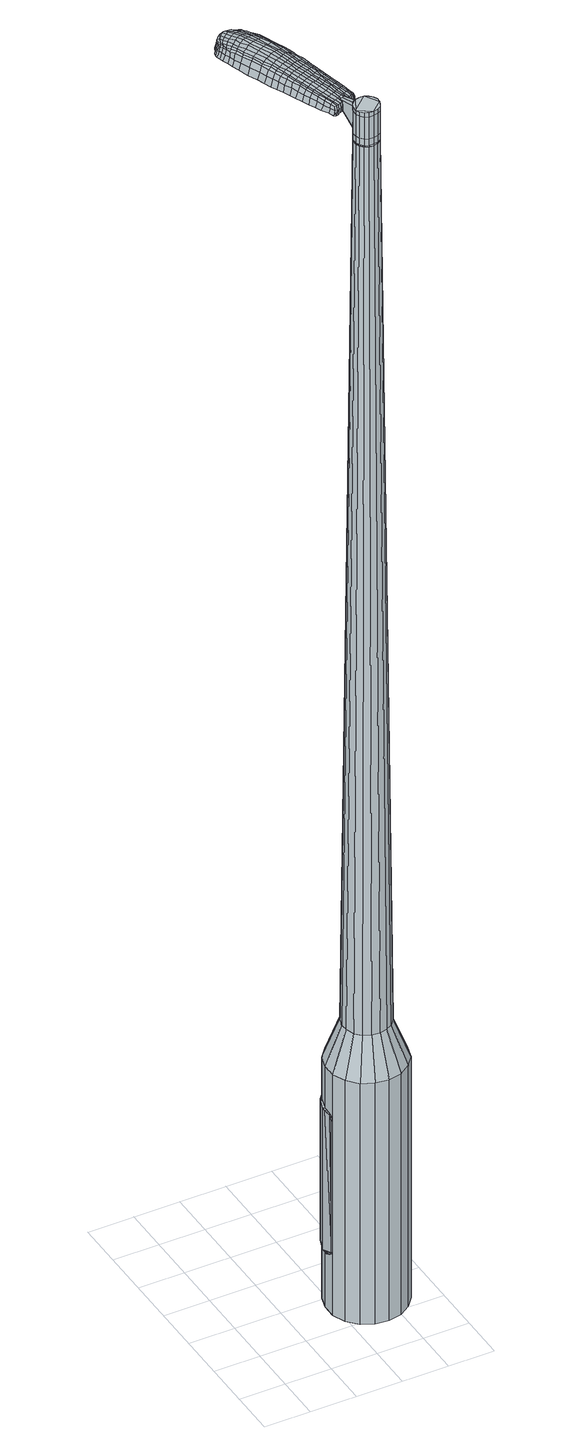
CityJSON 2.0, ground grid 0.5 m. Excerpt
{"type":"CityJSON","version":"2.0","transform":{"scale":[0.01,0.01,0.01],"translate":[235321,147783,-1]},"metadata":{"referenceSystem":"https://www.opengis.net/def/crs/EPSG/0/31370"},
"CityObjects":{
"object1":{"type":"GenericCityObject","attributes":{"cluster":307,"mean_distance_to_centroid":0.163,"new_centroid_x":235322.36,"new_centroid_y":147783.81,"mean_distance_to_camera":9.02,"H1":11.49,"H2":11.48,"Z_final":111.27,"cluster2":-1,"proj_x":235327.82,"proj_y":147781.56,"id_line":52494,"bearing_l":22.41,"distance":5.91,"orientation":"left","G_obj":112.41},"geometry":[{"type":"MultiSurface","lod":"2","boundaries":[[[0,1,2,3]],[[1,4,5,2]],[[4,6,7,5]],[[6,8,9,7]],[[8,10,11,9]],[[10,12,13,11]],[[12,14,15,13]],[[14,16,17,15]],[[16,18,19,17]],[[18,20,21,19]],[[20,22,23,21]],[[22,24,25,23]],[[24,26,27,25]],[[26,28,29,27]],[[28,30,31,29]],[[30,32,33,31]],[[32,34,35,33]],[[34,0,3,35]],[[36,37,38,39]],[[38,40,41,42]],[[41,43,42]],[[42,44,45,46]],[[45,47,46]],[[46,48,49,50]],[[49,51,50]],[[42,46,50,38]],[[50,52,39,38]],[[53,36,39]],[[2,5,7,35]],[[7,9,11,15]],[[11,13,15]],[[15,17,19,23]],[[19,21,23]],[[23,25,27,31]],[[27,29,31]],[[15,23,31,7]],[[31,33,35,7]],[[3,2,35]],[[1,0,54,55]],[[0,34,56,54]],[[34,32,57,56]],[[32,30,58,57]],[[30,28,59,58]],[[28,26,60,59]],[[26,24,61,60]],[[24,22,62,61]],[[22,20,63,62]],[[20,18,64,63]],[[18,16,65,64]],[[16,14,66,65]],[[14,12,67,66]],[[12,10,68,67]],[[10,8,69,68]],[[8,6,70,69]],[[6,4,71,70]],[[4,1,55,71]],[[55,54,72,73]],[[54,56,74,72]],[[56,57,75,74]],[[57,58,76,75]],[[58,59,77,76]],[[59,60,78,77]],[[60,61,79,78]],[[61,62,80,79]],[[62,63,81,80]],[[63,64,82,81]],[[64,65,83,82]],[[65,66,84,83]],[[66,67,85,84]],[[67,68,86,85]],[[68,69,87,86]],[[69,70,88,87]],[[70,71,89,88]],[[71,55,73,89]],[[90,91,92,73]],[[93,94,91,90]],[[75,95,94,93]],[[96,97,95,75]],[[98,99,97,96]],[[100,101,99,98]],[[102,103,101,100]],[[104,105,103,102]],[[81,106,105,104]],[[107,108,106,81]],[[109,110,108,107]],[[84,111,110,109]],[[112,113,111,84]],[[114,115,113,112]],[[116,117,115,114]],[[118,119,117,116]],[[120,121,119,118]],[[73,92,121,120]],[[122,123,124,125]],[[126,122,125,127]],[[128,126,127,129]],[[130,128,129,131]],[[132,130,131,133]],[[134,132,133,135]],[[136,134,135,137]],[[138,136,137,139]],[[140,138,139,141]],[[142,140,141,143]],[[144,142,143,145]],[[146,144,145,147]],[[148,146,147,149]],[[150,148,149,151]],[[152,150,151,153]],[[154,152,153,155]],[[72,90,73]],[[72,74,93,90]],[[74,75,93]],[[76,96,75]],[[76,77,98,96]],[[77,78,100,98]],[[78,79,102,100]],[[79,80,104,102]],[[80,81,104]],[[82,107,81]],[[82,83,109,107]],[[83,84,109]],[[85,112,84]],[[85,86,114,112]],[[86,87,116,114]],[[87,88,118,116]],[[88,89,120,118]],[[89,73,120]],[[156,92,91]],[[157,121,92]],[[157,158,119,121]],[[158,159,117,119]],[[159,160,115,117]],[[160,161,113,115]],[[161,111,113]],[[162,110,111]],[[162,163,108,110]],[[163,106,108]],[[164,105,106]],[[164,165,103,105]],[[165,166,101,103]],[[166,167,99,101]],[[167,168,97,99]],[[168,95,97]],[[169,94,95]],[[169,156,91,94]],[[39,52,154,170]],[[92,156,171,155]],[[53,39,170,123]],[[156,169,124,171]],[[36,53,123,122]],[[169,95,125,124]],[[37,36,122,126]],[[95,168,127,125]],[[38,37,126,128]],[[168,167,129,127]],[[40,38,128,130]],[[167,166,131,129]],[[41,40,130,132]],[[166,165,133,131]],[[43,41,132,134]],[[165,164,135,133]],[[42,43,134,136]],[[164,106,137,135]],[[44,42,136,138]],[[106,163,139,137]],[[45,44,138,140]],[[163,162,141,139]],[[47,45,140,142]],[[162,111,143,141]],[[46,47,142,144]],[[111,161,145,143]],[[48,46,144,146]],[[161,160,147,145]],[[49,48,146,148]],[[160,159,149,147]],[[51,49,148,150]],[[159,158,151,149]],[[50,51,150,152]],[[158,157,153,151]],[[52,50,152,154]],[[157,92,155,153]],[[154,155,172,173]],[[155,171,174,172]],[[171,124,175,174]],[[124,123,176,175]],[[123,170,177,176]],[[170,154,173,177]],[[178,179,180,181]],[[182,178,181,183]],[[178,182,184,185]],[[179,178,185,186]],[[187,188,189,190]],[[191,187,190,192]],[[187,191,193,194]],[[188,187,194,195]],[[196,197,198,199]],[[200,196,199,201]],[[196,200,202,203]],[[197,196,203,204]],[[205,206,207,208]],[[209,205,208,210]],[[205,209,211,212]],[[206,205,212,213]],[[214,215,216,217]],[[218,214,217,219]],[[214,218,220,221]],[[215,214,221,222]],[[223,224,225,226]],[[227,223,226,228]],[[223,227,229,230]],[[224,223,230,231]],[[232,233,234,235]],[[224,232,235,225]],[[232,224,231,236]],[[233,232,236,237]],[[238,239,240,241]],[[233,238,241,234]],[[238,233,237,242]],[[239,238,242,243]],[[244,182,183,245]],[[239,244,245,240]],[[244,239,243,246]],[[182,244,246,184]],[[247,248,249,250]],[[251,247,250,252]],[[247,251,253,254]],[[248,247,254,255]],[[256,257,258,259]],[[248,256,259,249]],[[256,248,255,260]],[[257,256,260,261]],[[262,263,264,265]],[[257,262,265,258]],[[262,257,261,266]],[[263,262,266,267]],[[268,269,270,271]],[[263,268,271,264]],[[268,263,267,272]],[[269,268,272,273]],[[274,179,186,275]],[[269,274,275,270]],[[274,269,273,276]],[[179,274,276,180]],[[277,278,279,280]],[[281,277,280,282]],[[277,281,283,284]],[[278,277,284,285]],[[286,287,288,289]],[[278,286,289,279]],[[286,278,285,290]],[[287,286,290,291]],[[292,293,294,295]],[[287,292,295,288]],[[292,287,291,296]],[[293,292,296,297]],[[298,191,192,299]],[[293,298,299,294]],[[298,293,297,300]],[[191,298,300,193]],[[301,302,303,304]],[[305,301,304,306]],[[301,305,307,308]],[[302,301,308,309]],[[310,311,312,313]],[[302,310,313,303]],[[310,302,309,314]],[[311,310,314,315]],[[316,317,318,319]],[[311,316,319,312]],[[316,311,315,320]],[[317,316,320,321]],[[322,323,324,325]],[[317,322,325,318]],[[322,317,321,326]],[[323,322,326,327]],[[328,188,195,329]],[[323,328,329,324]],[[328,323,327,330]],[[188,328,330,189]],[[331,217,216,332]],[[333,331,332,334]],[[331,333,335,336]],[[217,331,336,219]],[[337,333,334,338]],[[339,337,338,340]],[[337,339,341,342]],[[333,337,342,335]],[[343,339,340,344]],[[345,343,344,346]],[[343,345,347,348]],[[339,343,348,341]],[[349,345,346,350]],[[351,349,350,352]],[[349,351,353,354]],[[345,349,354,347]],[[355,351,352,356]],[[206,355,356,207]],[[355,206,213,357]],[[351,355,357,353]],[[358,359,204,203]],[[360,358,203,202]],[[358,360,361,362]],[[359,358,362,363]],[[364,365,363,362]],[[366,364,362,361]],[[364,366,367,368]],[[365,364,368,369]],[[370,371,369,368]],[[372,370,368,367]],[[370,372,373,374]],[[371,370,374,375]],[[376,377,375,374]],[[378,376,374,373]],[[376,378,211,209]],[[377,376,209,210]],[[379,380,381,382]],[[281,379,382,283]],[[379,281,282,383]],[[380,379,383,384]],[[385,200,201,386]],[[380,385,386,381]],[[385,380,384,387]],[[200,385,387,202]],[[388,389,390,391]],[[227,388,391,229]],[[388,227,228,392]],[[389,388,392,393]],[[394,395,396,397]],[[389,394,397,390]],[[394,389,393,398]],[[395,394,398,399]],[[400,197,204,401]],[[395,400,401,396]],[[400,395,399,402]],[[197,400,402,198]],[[403,404,405,406]],[[185,403,406,186]],[[403,185,184,407]],[[404,403,407,408]],[[409,410,411,412]],[[404,409,412,405]],[[409,404,408,413]],[[410,409,413,414]],[[415,208,207,416]],[[410,415,416,411]],[[415,410,414,417]],[[208,415,417,210]],[[418,419,420,421]],[[190,418,421,192]],[[418,190,189,422]],[[419,418,422,423]],[[424,212,211,425]],[[419,424,425,420]],[[424,419,423,426]],[[212,424,426,213]],[[427,428,429,430]],[[305,427,430,307]],[[427,305,306,431]],[[428,427,431,432]],[[433,218,219,434]],[[428,433,434,429]],[[433,428,432,435]],[[218,433,435,220]],[[436,437,438,439]],[[251,436,439,253]],[[436,251,252,440]],[[437,436,440,441]],[[442,443,444,445]],[[437,442,445,438]],[[442,437,441,446]],[[443,442,446,447]],[[448,215,222,449]],[[443,448,449,444]],[[448,443,447,450]],[[215,448,450,216]],[[451,452,441,440]],[[250,451,440,252]],[[451,250,249,453]],[[452,451,453,454]],[[455,456,447,446]],[[452,455,446,441]],[[455,452,454,457]],[[456,455,457,458]],[[459,332,216,450]],[[456,459,450,447]],[[459,456,458,460]],[[332,459,460,334]],[[461,462,463,464]],[[308,461,464,309]],[[461,308,307,430]],[[462,461,430,429]],[[465,336,335,466]],[[462,465,466,463]],[[465,462,429,434]],[[336,465,434,219]],[[467,468,454,453]],[[259,467,453,249]],[[467,259,258,469]],[[468,467,469,470]],[[471,472,458,457]],[[468,471,457,454]],[[471,468,470,473]],[[472,471,473,474]],[[475,338,334,460]],[[472,475,460,458]],[[475,472,474,476]],[[338,475,476,340]],[[477,478,479,480]],[[314,477,480,315]],[[477,314,309,464]],[[478,477,464,463]],[[481,342,341,482]],[[478,481,482,479]],[[481,478,463,466]],[[342,481,466,335]],[[483,484,470,469]],[[265,483,469,258]],[[483,265,264,485]],[[484,483,485,486]],[[487,488,474,473]],[[484,487,473,470]],[[487,484,486,489]],[[488,487,489,490]],[[491,344,340,476]],[[488,491,476,474]],[[491,488,490,492]],[[344,491,492,346]],[[493,494,495,496]],[[320,493,496,321]],[[493,320,315,480]],[[494,493,480,479]],[[497,348,347,498]],[[494,497,498,495]],[[497,494,479,482]],[[348,497,482,341]],[[499,500,486,485]],[[271,499,485,264]],[[499,271,270,501]],[[500,499,501,502]],[[503,504,490,489]],[[500,503,489,486]],[[503,500,502,505]],[[504,503,505,506]],[[507,350,346,492]],[[504,507,492,490]],[[507,504,506,508]],[[350,507,508,352]],[[509,510,511,512]],[[326,509,512,327]],[[509,326,321,496]],[[510,509,496,495]],[[513,354,353,514]],[[510,513,514,511]],[[513,510,495,498]],[[354,513,498,347]],[[515,516,502,501]],[[275,515,501,270]],[[515,275,186,406]],[[516,515,406,405]],[[517,518,506,505]],[[516,517,505,502]],[[517,516,405,412]],[[518,517,412,411]],[[519,356,352,508]],[[518,519,508,506]],[[519,518,411,416]],[[356,519,416,207]],[[520,521,423,422]],[[330,520,422,189]],[[520,330,327,512]],[[521,520,512,511]],[[522,357,213,426]],[[521,522,426,423]],[[522,521,511,514]],[[357,522,514,353]],[[523,524,384,383]],[[280,523,383,282]],[[523,280,279,525]],[[524,523,525,526]],[[527,360,202,387]],[[524,527,387,384]],[[527,524,526,528]],[[360,527,528,361]],[[529,530,531,532]],[[230,529,532,231]],[[529,230,229,391]],[[530,529,391,390]],[[533,534,535,536]],[[530,533,536,531]],[[533,530,390,397]],[[534,533,397,396]],[[537,359,363,538]],[[534,537,538,535]],[[537,534,396,401]],[[359,537,401,204]],[[539,540,526,525]],[[289,539,525,279]],[[539,289,288,541]],[[540,539,541,542]],[[543,366,361,528]],[[540,543,528,526]],[[543,540,542,544]],[[366,543,544,367]],[[545,546,547,548]],[[236,545,548,237]],[[545,236,231,532]],[[546,545,532,531]],[[549,550,551,552]],[[546,549,552,547]],[[549,546,531,536]],[[550,549,536,535]],[[553,365,369,554]],[[550,553,554,551]],[[553,550,535,538]],[[365,553,538,363]],[[555,556,542,541]],[[295,555,541,288]],[[555,295,294,557]],[[556,555,557,558]],[[559,372,367,544]],[[556,559,544,542]],[[559,556,558,560]],[[372,559,560,373]],[[561,562,563,564]],[[242,561,564,243]],[[561,242,237,548]],[[562,561,548,547]],[[565,566,567,568]],[[562,565,568,563]],[[565,562,547,552]],[[566,565,552,551]],[[569,371,375,570]],[[566,569,570,567]],[[569,566,551,554]],[[371,569,554,369]],[[571,572,558,557]],[[299,571,557,294]],[[571,299,192,421]],[[572,571,421,420]],[[573,378,373,560]],[[572,573,560,558]],[[573,572,420,425]],[[378,573,425,211]],[[574,575,408,407]],[[246,574,407,184]],[[574,246,243,564]],[[575,574,564,563]],[[576,577,414,413]],[[575,576,413,408]],[[576,575,563,568]],[[577,576,568,567]],[[578,377,210,417]],[[577,578,417,414]],[[578,577,567,570]],[[377,578,570,375]],[[579,580,581,582]],[[582,581,583,584]],[[585,583,581,586]],[[586,581,580,587]],[[588,589,590,591]],[[591,590,592,593]],[[594,592,590,595]],[[595,590,589,596]],[[597,598,599,600]],[[600,599,601,602]],[[603,601,599,604]],[[604,599,598,605]],[[606,607,608,609]],[[609,608,610,611]],[[612,610,608,613]],[[613,608,607,614]],[[615,616,617,618]],[[618,617,619,620]],[[621,619,617,622]],[[622,617,616,623]],[[624,625,626,627]],[[627,626,628,629]],[[630,628,626,631]],[[631,626,625,632]],[[633,634,635,636]],[[636,635,625,624]],[[632,625,635,637]],[[637,635,634,638]],[[639,640,641,642]],[[642,641,634,633]],[[638,634,641,643]],[[643,641,640,644]],[[584,583,645,646]],[[646,645,640,639]],[[644,640,645,647]],[[647,645,583,585]],[[648,649,650,651]],[[651,650,652,653]],[[654,652,650,655]],[[655,650,649,656]],[[657,658,659,660]],[[660,659,649,648]],[[656,649,659,661]],[[661,659,658,662]],[[663,664,665,666]],[[666,665,658,657]],[[662,658,665,667]],[[667,665,664,668]],[[669,670,671,672]],[[672,671,664,663]],[[668,664,671,673]],[[673,671,670,674]],[[587,580,675,676]],[[676,675,670,669]],[[674,670,675,677]],[[677,675,580,579]],[[678,679,680,681]],[[681,680,682,683]],[[684,682,680,685]],[[685,680,679,686]],[[687,688,689,690]],[[690,689,679,678]],[[686,679,689,691]],[[691,689,688,692]],[[693,694,695,696]],[[696,695,688,687]],[[692,688,695,697]],[[697,695,694,698]],[[593,592,699,700]],[[700,699,694,693]],[[698,694,699,701]],[[701,699,592,594]],[[702,703,704,705]],[[705,704,706,707]],[[708,706,704,709]],[[709,704,703,710]],[[711,712,713,714]],[[714,713,703,702]],[[710,703,713,715]],[[715,713,712,716]],[[717,718,719,720]],[[720,719,712,711]],[[716,712,719,721]],[[721,719,718,722]],[[723,724,725,726]],[[726,725,718,717]],[[722,718,725,727]],[[727,725,724,728]],[[596,589,729,730]],[[730,729,724,723]],[[728,724,729,731]],[[731,729,589,588]],[[615,618,732,733]],[[733,732,734,735]],[[736,734,732,737]],[[737,732,618,620]],[[735,734,738,739]],[[739,738,740,741]],[[742,740,738,743]],[[743,738,734,736]],[[741,740,744,745]],[[745,744,746,747]],[[748,746,744,749]],[[749,744,740,742]],[[747,746,750,751]],[[751,750,752,753]],[[754,752,750,755]],[[755,750,746,748]],[[753,752,756,757]],[[757,756,607,606]],[[614,607,756,758]],[[758,756,752,754]],[[605,759,760,604]],[[604,760,761,603]],[[762,761,760,763]],[[763,760,759,764]],[[764,765,766,763]],[[763,766,767,762]],[[768,767,766,769]],[[769,766,765,770]],[[770,771,772,769]],[[769,772,773,768]],[[774,773,772,775]],[[775,772,771,776]],[[776,777,778,775]],[[775,778,779,774]],[[612,779,778,610]],[[610,778,777,611]],[[780,781,782,783]],[[783,782,682,684]],[[683,682,782,784]],[[784,782,781,785]],[[602,601,786,787]],[[787,786,781,780]],[[785,781,786,788]],[[788,786,601,603]],[[789,790,791,792]],[[792,791,628,630]],[[629,628,791,793]],[[793,791,790,794]],[[795,796,797,798]],[[798,797,790,789]],[[794,790,797,799]],[[799,797,796,800]],[[605,598,801,802]],[[802,801,796,795]],[[800,796,801,803]],[[803,801,598,597]],[[804,805,806,807]],[[807,806,586,587]],[[585,586,806,808]],[[808,806,805,809]],[[810,811,812,813]],[[813,812,805,804]],[[809,805,812,814]],[[814,812,811,815]],[[606,609,816,817]],[[817,816,811,810]],[[815,811,816,818]],[[818,816,609,611]],[[819,820,821,822]],[[822,821,591,593]],[[588,591,821,823]],[[823,821,820,824]],[[612,613,825,826]],[[826,825,820,819]],[[824,820,825,827]],[[827,825,613,614]],[[828,829,830,831]],[[831,830,706,708]],[[707,706,830,832]],[[832,830,829,833]],[[620,619,834,835]],[[835,834,829,828]],[[833,829,834,836]],[[836,834,619,621]],[[837,838,839,840]],[[840,839,652,654]],[[653,652,839,841]],[[841,839,838,842]],[[843,844,845,846]],[[846,845,838,837]],[[842,838,845,847]],[[847,845,844,848]],[[623,616,849,850]],[[850,849,844,843]],[[848,844,849,851]],[[851,849,616,615]],[[842,852,853,841]],[[841,853,651,653]],[[648,651,853,854]],[[854,853,852,855]],[[848,856,857,847]],[[847,857,852,842]],[[855,852,857,858]],[[858,857,856,859]],[[615,733,860,851]],[[851,860,856,848]],[[859,856,860,861]],[[861,860,733,735]],[[862,863,864,865]],[[865,864,709,710]],[[708,709,864,831]],[[831,864,863,828]],[[736,737,866,867]],[[867,866,863,862]],[[828,863,866,835]],[[835,866,737,620]],[[855,868,869,854]],[[854,869,660,648]],[[657,660,869,870]],[[870,869,868,871]],[[859,872,873,858]],[[858,873,868,855]],[[871,868,873,874]],[[874,873,872,875]],[[735,739,876,861]],[[861,876,872,859]],[[875,872,876,877]],[[877,876,739,741]],[[878,879,880,881]],[[881,880,715,716]],[[710,715,880,865]],[[865,880,879,862]],[[742,743,882,883]],[[883,882,879,878]],[[862,879,882,867]],[[867,882,743,736]],[[871,884,885,870]],[[870,885,666,657]],[[663,666,885,886]],[[886,885,884,887]],[[875,888,889,874]],[[874,889,884,871]],[[887,884,889,890]],[[890,889,888,891]],[[741,745,892,877]],[[877,892,888,875]],[[891,888,892,893]],[[893,892,745,747]],[[894,895,896,897]],[[897,896,721,722]],[[716,721,896,881]],[[881,896,895,878]],[[748,749,898,899]],[[899,898,895,894]],[[878,895,898,883]],[[883,898,749,742]],[[887,900,901,886]],[[886,901,672,663]],[[669,672,901,902]],[[902,901,900,903]],[[891,904,905,890]],[[890,905,900,887]],[[903,900,905,906]],[[906,905,904,907]],[[747,751,908,893]],[[893,908,904,891]],[[907,904,908,909]],[[909,908,751,753]],[[910,911,912,913]],[[913,912,727,728]],[[722,727,912,897]],[[897,912,911,894]],[[754,755,914,915]],[[915,914,911,910]],[[894,911,914,899]],[[899,914,755,748]],[[903,916,917,902]],[[902,917,676,669]],[[587,676,917,807]],[[807,917,916,804]],[[907,918,919,906]],[[906,919,916,903]],[[804,916,919,813]],[[813,919,918,810]],[[753,757,920,909]],[[909,920,918,907]],[[810,918,920,817]],[[817,920,757,606]],[[824,921,922,823]],[[823,922,731,588]],[[728,731,922,913]],[[913,922,921,910]],[[614,758,923,827]],[[827,923,921,824]],[[910,921,923,915]],[[915,923,758,754]],[[785,924,925,784]],[[784,925,681,683]],[[678,681,925,926]],[[926,925,924,927]],[[603,761,928,788]],[[788,928,924,785]],[[927,924,928,929]],[[929,928,761,762]],[[930,931,932,933]],[[933,932,631,632]],[[630,631,932,792]],[[792,932,931,789]],[[934,935,936,937]],[[937,936,931,930]],[[789,931,936,798]],[[798,936,935,795]],[[764,759,938,939]],[[939,938,935,934]],[[795,935,938,802]],[[802,938,759,605]],[[927,940,941,926]],[[926,941,690,678]],[[687,690,941,942]],[[942,941,940,943]],[[762,767,944,929]],[[929,944,940,927]],[[943,940,944,945]],[[945,944,767,768]],[[946,947,948,949]],[[949,948,637,638]],[[632,637,948,933]],[[933,948,947,930]],[[950,951,952,953]],[[953,952,947,946]],[[930,947,952,937]],[[937,952,951,934]],[[770,765,954,955]],[[955,954,951,950]],[[934,951,954,939]],[[939,954,765,764]],[[943,956,957,942]],[[942,957,696,687]],[[693,696,957,958]],[[958,957,956,959]],[[768,773,960,945]],[[945,960,956,943]],[[959,956,960,961]],[[961,960,773,774]],[[962,963,964,965]],[[965,964,643,644]],[[638,643,964,949]],[[949,964,963,946]],[[966,967,968,969]],[[969,968,963,962]],[[946,963,968,953]],[[953,968,967,950]],[[776,771,970,971]],[[971,970,967,966]],[[950,967,970,955]],[[955,970,771,770]],[[959,972,973,958]],[[958,973,700,693]],[[593,700,973,822]],[[822,973,972,819]],[[774,779,974,961]],[[961,974,972,959]],[[819,972,974,826]],[[826,974,779,612]],[[809,975,976,808]],[[808,976,647,585]],[[644,647,976,965]],[[965,976,975,962]],[[815,977,978,814]],[[814,978,975,809]],[[962,975,978,969]],[[969,978,977,966]],[[611,777,979,818]],[[818,979,977,815]],[[966,977,979,971]],[[971,979,777,776]],[[579,582,181,180]],[[582,584,183,181]],[[594,595,194,193]],[[595,596,195,194]],[[597,600,199,198]],[[600,602,201,199]],[[621,622,221,220]],[[622,623,222,221]],[[624,627,226,225]],[[627,629,228,226]],[[633,636,235,234]],[[636,624,225,235]],[[639,642,241,240]],[[642,633,234,241]],[[584,646,245,183]],[[646,639,240,245]],[[654,655,254,253]],[[655,656,255,254]],[[656,661,260,255]],[[661,662,261,260]],[[662,667,266,261]],[[667,668,267,266]],[[668,673,272,267]],[[673,674,273,272]],[[674,677,276,273]],[[677,579,180,276]],[[684,685,284,283]],[[685,686,285,284]],[[686,691,290,285]],[[691,692,291,290]],[[692,697,296,291]],[[697,698,297,296]],[[698,701,300,297]],[[701,594,193,300]],[[702,705,304,303]],[[705,707,306,304]],[[711,714,313,312]],[[714,702,303,313]],[[717,720,319,318]],[[720,711,312,319]],[[723,726,325,324]],[[726,717,318,325]],[[596,730,329,195]],[[730,723,324,329]],[[780,783,382,381]],[[783,684,283,382]],[[602,787,386,201]],[[787,780,381,386]],[[629,793,392,228]],[[793,794,393,392]],[[794,799,398,393]],[[799,800,399,398]],[[800,803,402,399]],[[803,597,198,402]],[[707,832,431,306]],[[832,833,432,431]],[[833,836,435,432]],[[836,621,220,435]],[[837,840,439,438]],[[840,654,253,439]],[[843,846,445,444]],[[846,837,438,445]],[[623,850,449,222]],[[850,843,444,449]],[[980,981,982,983]],[[984,985,983,982]],[[986,987,988,989]],[[990,991,992,993]],[[981,994,995,982]],[[996,984,982,995]],[[997,986,989,998]],[[999,1000,991,990]],[[994,1001,1002,995]],[[1002,1003,996,995]],[[1004,997,998,1005]],[[1006,1000,999,1007]],[[1001,1008,1009,1002]],[[1009,1010,1003,1002]],[[1011,1004,1005,1012]],[[1013,1006,1007,1014]],[[1015,1016,1017,1018]],[[1019,1020,1016,1015]],[[1019,1021,1022,1020]],[[1021,1023,1024,1022]],[[1025,1026,1027,1028]],[[1029,1030,1026,1025]],[[1031,1032,1030,1029]],[[1033,1034,1032,1031]],[[1028,1017,1016,1025]],[[1025,1016,1020,1029]],[[1020,1022,1031,1029]],[[1022,1024,1033,1031]],[[989,988,985,984]],[[998,989,984,996]],[[1003,1005,998,996]],[[1010,1012,1005,1003]],[[990,993,987,986]],[[999,990,986,997]],[[1007,999,997,1004]],[[1014,1007,1004,1011]],[[991,1015,1018,992]],[[1000,1019,1015,991]],[[1021,1019,1000,1006]],[[1023,1021,1006,1013]],[[1035,1036,1037,1038]],[[1037,1039,1040,1041]],[[1037,1041,1042,1043]],[[1037,1043,1038]],[[1044,1035,1038,1045]],[[1046,1045,1038,1047]],[[1048,1047,1038]],[[1049,1037,1036,1050]],[[1051,1049,1050,1052]],[[1053,1051,1052,1054]],[[1055,1053,1054,1056]],[[1057,1055,1056,1058]],[[1058,1059,1060,1061]],[[1058,1061,1062,1063]],[[1058,1063,1064,1065]],[[1064,1066,1067,1068]],[[1064,1068,1069,1070]],[[1064,1070,1065]],[[1058,1065,1057]],[[1071,1072,1036,1035]],[[1073,1074,1039,1037]],[[1075,1076,1048,1038]],[[1072,1077,1050,1036]],[[1078,1073,1037,1049]],[[1077,1079,1052,1050]],[[1080,1078,1049,1051]],[[1079,1081,1054,1052]],[[1082,1080,1051,1053]],[[1081,1083,1056,1054]],[[1084,1082,1053,1055]],[[1083,1085,1058,1056]],[[1086,1084,1055,1057]],[[1085,1087,1059,1058]],[[1088,1089,1066,1064]],[[1090,1086,1057,1065]],[[1060,1059,1087,1091]],[[1061,1060,1091,1092]],[[1062,1061,1092,1093]],[[1063,1062,1093,1094]],[[1064,1063,1094,1088]],[[1095,1071,1035,1044]],[[1096,1095,1044,1045]],[[1097,1096,1045,1046]],[[1098,1097,1046,1047]],[[1076,1098,1047,1048]],[[1040,1039,1074,1099]],[[1067,1066,1089,1100]],[[1041,1040,1099,1101]],[[1042,1041,1101,1102]],[[1043,1042,1102,1103]],[[1038,1043,1103,1075]],[[1068,1067,1100,1104]],[[1069,1068,1104,1105]],[[1070,1069,1105,1106]],[[1065,1070,1106,1090]]]}]}
},
"vertices":[
[117,121,384],[132,124,384],[132,124,96],[117,121,96],[146,122,384],[146,122,96],[159,116,384],[159,116,96],[169,105,384],[169,105,96],[175,91,384],[175,91,96],[175,76,384],[175,76,96],[171,62,384],[171,62,96],[162,51,384],[162,51,96],[150,43,384],[150,43,96],[135,40,384],[135,40,96],[121,42,384],[121,42,96],[108,48,384],[108,48,96],[98,59,384],[98,59,96],[92,73,384],[92,73,96],[92,88,384],[92,88,96],[96,102,384],[96,102,96],[105,113,384],[105,113,96],[122,88,1524],[120,84,1524],[120,79,1524],[128,94,1524],[122,75,1524],[125,71,1524],[134,69,1524],[129,69,1524],[139,70,1524],[143,72,1524],[147,80,1524],[145,76,1524],[147,85,1524],[145,89,1524],[138,95,1524],[142,93,1524],[133,95,1524],[124,92,1524],[124,105,429],[132,107,429],[116,101,429],[111,94,429],[108,85,429],[109,77,429],[112,68,429],[118,62,429],[126,58,429],[135,57,429],[143,59,429],[150,63,429],[156,70,429],[158,79,429],[158,87,429],[155,95,429],[149,102,429],[141,106,429],[128,94,1483],[133,95,1483],[124,92,1483],[122,88,1483],[120,84,1483],[120,79,1483],[122,75,1483],[125,71,1483],[129,69,1483],[134,69,1483],[139,70,1483],[143,72,1483],[145,76,1483],[147,80,1483],[147,85,1483],[145,89,1483],[142,93,1483],[138,95,1483],[129,94,1483],[129,94,1485],[133,95,1485],[125,91,1483],[125,91,1485],[122,88,1485],[121,84,1483],[121,84,1485],[121,79,1483],[121,79,1485],[123,75,1483],[123,75,1485],[126,72,1483],[126,72,1485],[130,70,1483],[130,70,1485],[134,69,1485],[138,70,1483],[138,70,1485],[142,72,1483],[142,72,1485],[145,76,1485],[146,80,1483],[146,80,1485],[146,85,1483],[146,85,1485],[144,89,1483],[144,89,1485],[141,92,1483],[141,92,1485],[137,94,1483],[137,94,1485],[122,88,1519],[124,92,1519],[124,92,1493],[122,88,1493],[120,84,1519],[120,84,1493],[120,79,1519],[120,79,1493],[122,75,1519],[122,75,1493],[125,71,1519],[125,71,1493],[129,69,1519],[129,69,1493],[134,69,1519],[134,69,1493],[139,70,1519],[139,70,1493],[143,72,1519],[143,72,1493],[145,76,1519],[145,76,1493],[147,80,1519],[147,80,1493],[147,85,1519],[147,85,1493],[145,89,1519],[145,89,1493],[142,93,1519],[142,93,1493],[138,95,1519],[138,95,1493],[133,95,1519],[133,95,1493],[128,94,1485],[138,95,1485],[142,93,1485],[145,89,1485],[147,85,1485],[147,80,1485],[143,72,1485],[139,70,1485],[129,69,1485],[125,71,1485],[122,75,1485],[120,79,1485],[120,84,1485],[124,92,1485],[128,94,1519],[128,94,1493],[124,113,1513],[124,113,1518],[121,112,1513],[118,110,1513],[118,110,1518],[121,112,1518],[111,188,1519],[113,181,1518],[114,183,1509],[112,189,1510],[108,196,1519],[109,197,1510],[107,194,1526],[110,186,1525],[112,179,1525],[75,173,1519],[78,167,1518],[80,166,1525],[77,173,1525],[72,181,1519],[74,181,1526],[70,182,1510],[73,174,1510],[76,167,1509],[64,248,1519],[67,249,1519],[67,250,1513],[63,249,1513],[60,245,1519],[60,246,1513],[61,244,1524],[64,246,1524],[68,248,1524],[92,179,1530],[95,172,1529],[98,174,1529],[95,180,1530],[88,188,1531],[92,189,1531],[85,186,1530],[88,178,1530],[91,171,1529],[123,105,1512],[125,106,1512],[125,107,1517],[122,106,1517],[120,104,1512],[120,105,1517],[119,104,1506],[122,105,1506],[125,107,1506],[87,242,1519],[89,239,1519],[90,240,1512],[88,243,1512],[86,244,1518],[87,245,1512],[85,243,1522],[86,241,1523],[88,238,1524],[91,235,1519],[94,230,1519],[95,231,1512],[92,236,1512],[90,234,1524],[93,229,1525],[96,224,1519],[99,217,1519],[100,219,1511],[97,226,1511],[95,223,1526],[98,216,1526],[104,207,1519],[105,208,1510],[103,205,1526],[135,118,1513],[133,125,1513],[132,124,1518],[134,117,1517],[137,112,1512],[136,113,1516],[137,114,1506],[136,119,1507],[134,126,1507],[130,132,1514],[128,139,1515],[127,138,1520],[130,131,1519],[131,134,1507],[129,141,1507],[126,146,1515],[123,153,1516],[122,152,1522],[125,145,1521],[126,148,1508],[124,155,1508],[121,160,1517],[118,167,1517],[117,166,1524],[120,159,1523],[122,162,1508],[119,169,1509],[116,174,1518],[115,173,1524],[117,176,1509],[54,229,1519],[55,226,1519],[56,226,1524],[55,229,1523],[53,231,1518],[55,231,1522],[52,232,1512],[52,229,1512],[53,226,1512],[56,221,1519],[58,216,1519],[59,216,1525],[58,221,1524],[54,222,1512],[56,216,1512],[60,210,1519],[63,203,1519],[64,202,1526],[61,210,1526],[58,211,1511],[61,203,1511],[67,192,1519],[69,192,1526],[65,193,1510],[107,106,1513],[104,113,1513],[102,114,1507],[106,107,1507],[110,102,1512],[109,102,1506],[110,103,1516],[108,106,1517],[105,113,1518],[101,120,1514],[97,127,1515],[96,127,1507],[99,121,1507],[102,120,1519],[99,127,1520],[94,134,1515],[91,140,1516],[89,141,1508],[92,134,1508],[96,133,1521],[93,140,1522],[88,147,1517],[84,154,1517],[83,154,1509],[86,148,1508],[89,147,1523],[86,153,1524],[81,160,1518],[79,161,1509],[83,160,1524],[120,111,1519],[123,112,1519],[118,118,1520],[120,119,1520],[115,117,1520],[118,110,1519],[115,125,1522],[117,126,1522],[112,131,1523],[114,132,1523],[109,130,1523],[112,123,1521],[109,138,1524],[112,139,1524],[106,145,1525],[109,146,1525],[103,144,1525],[106,137,1524],[103,152,1526],[106,153,1526],[100,159,1527],[103,160,1527],[97,158,1527],[100,151,1526],[98,166,1528],[100,167,1528],[94,164,1528],[65,243,1527],[69,245,1527],[62,241,1526],[64,237,1527],[67,239,1528],[70,241,1528],[69,233,1529],[73,235,1529],[66,231,1528],[69,224,1530],[72,227,1530],[76,228,1530],[75,220,1531],[78,221,1531],[71,218,1530],[75,210,1531],[78,211,1531],[82,213,1531],[83,200,1531],[87,201,1531],[80,198,1531],[54,234,1518],[55,237,1519],[54,237,1513],[52,234,1513],[55,233,1523],[56,236,1523],[57,241,1519],[56,242,1513],[58,240,1524],[84,245,1518],[82,247,1518],[82,245,1523],[84,244,1523],[85,247,1513],[82,248,1513],[78,248,1519],[75,249,1519],[75,248,1524],[79,247,1523],[78,249,1513],[74,250,1513],[71,250,1519],[71,248,1524],[70,251,1513],[109,185,1528],[107,185,1528],[109,178,1528],[111,179,1527],[106,193,1528],[104,193,1529],[104,184,1529],[101,183,1530],[104,176,1529],[107,177,1528],[101,192,1529],[98,191,1530],[98,182,1530],[101,175,1529],[95,190,1531],[79,173,1528],[81,174,1529],[77,182,1529],[75,181,1528],[82,167,1527],[84,168,1528],[84,176,1529],[81,184,1530],[87,169,1528],[112,100,1512],[114,101,1512],[114,102,1517],[112,102,1517],[111,101,1506],[113,101,1506],[117,102,1512],[117,103,1517],[116,103,1506],[136,110,1512],[135,110,1512],[135,111,1506],[137,111,1506],[135,111,1517],[134,111,1517],[133,109,1512],[130,108,1512],[130,109,1506],[133,110,1506],[132,110,1517],[130,109,1517],[128,107,1512],[128,108,1506],[127,108,1517],[133,116,1519],[132,116,1519],[131,123,1520],[129,123,1520],[130,115,1519],[127,114,1519],[127,122,1520],[125,121,1520],[125,113,1519],[122,120,1520],[110,107,1519],[111,107,1519],[108,114,1520],[107,113,1520],[114,108,1519],[111,115,1520],[128,130,1521],[127,130,1521],[126,137,1522],[124,137,1522],[125,129,1521],[122,128,1521],[122,136,1522],[119,135,1523],[120,127,1522],[117,134,1523],[103,120,1521],[105,121,1521],[102,128,1522],[100,127,1522],[108,122,1521],[105,129,1522],[123,144,1523],[122,144,1523],[121,151,1524],[119,150,1524],[119,143,1523],[117,142,1524],[117,150,1525],[114,148,1525],[114,140,1524],[111,147,1525],[97,134,1523],[99,134,1523],[96,141,1524],[94,140,1524],[102,136,1524],[99,142,1525],[118,158,1525],[117,157,1525],[116,165,1526],[114,164,1526],[114,156,1526],[112,155,1526],[112,163,1527],[109,162,1527],[109,154,1526],[106,161,1527],[91,147,1525],[93,148,1525],[90,154,1526],[88,154,1526],[96,149,1526],[93,156,1527],[114,172,1527],[112,171,1527],[109,170,1527],[106,169,1528],[103,168,1528],[85,160,1527],[87,161,1527],[90,163,1528],[56,231,1525],[57,233,1525],[57,227,1526],[58,230,1526],[59,237,1526],[60,233,1527],[85,242,1525],[83,243,1525],[84,240,1526],[86,239,1525],[80,244,1525],[76,245,1526],[78,241,1527],[81,241,1526],[72,245,1526],[74,241,1527],[58,222,1526],[60,225,1527],[60,217,1527],[62,219,1528],[62,228,1528],[65,221,1529],[89,234,1526],[87,235,1527],[89,229,1528],[91,229,1527],[84,236,1527],[80,236,1528],[83,229,1529],[86,229,1528],[77,236,1528],[79,229,1530],[63,211,1528],[64,212,1529],[66,203,1528],[67,205,1529],[67,215,1529],[71,207,1530],[94,223,1528],[92,223,1528],[95,216,1529],[97,216,1528],[89,223,1529],[86,223,1530],[89,215,1530],[92,215,1530],[82,222,1530],[85,214,1531],[70,192,1529],[72,194,1529],[76,196,1530],[101,205,1528],[99,204,1529],[97,204,1530],[93,203,1530],[90,202,1531],[113,182,1509],[112,180,1518],[109,187,1518],[110,189,1509],[106,195,1519],[107,197,1510],[105,194,1525],[108,186,1525],[111,179,1525],[82,167,1525],[80,168,1518],[77,174,1518],[79,174,1525],[74,182,1519],[75,182,1525],[72,183,1510],[75,175,1509],[78,168,1509],[67,248,1513],[68,247,1519],[65,246,1519],[64,247,1513],[62,243,1519],[61,244,1513],[62,242,1524],[65,244,1524],[68,246,1524],[97,174,1528],[95,173,1528],[92,180,1529],[95,181,1529],[88,188,1529],[91,189,1529],[85,186,1529],[89,178,1529],[91,172,1528],[124,109,1516],[124,108,1512],[122,107,1512],[122,108,1516],[119,106,1512],[119,107,1516],[119,106,1506],[122,108,1506],[124,109,1506],[88,239,1512],[87,238,1519],[86,241,1518],[87,242,1512],[84,242,1518],[85,244,1512],[84,242,1522],[85,240,1523],[86,237,1523],[93,230,1512],[92,229,1519],[89,234,1519],[90,235,1512],[88,233,1524],[91,228,1525],[98,218,1511],[98,216,1519],[94,224,1519],[95,225,1511],[93,222,1525],[97,215,1526],[102,206,1519],[103,208,1510],[101,204,1526],[130,123,1518],[131,124,1513],[133,117,1513],[133,117,1517],[135,113,1512],[134,113,1515],[135,114,1506],[134,119,1506],[132,126,1507],[125,138,1520],[126,139,1514],[128,132,1514],[128,130,1519],[129,133,1507],[127,140,1507],[120,152,1522],[121,153,1516],[124,146,1515],[123,145,1521],[124,147,1508],[122,154,1508],[115,165,1523],[116,167,1517],[119,160,1516],[118,158,1522],[120,161,1508],[117,168,1508],[114,174,1517],[113,172,1524],[115,175,1509],[58,226,1523],[57,226,1519],[56,229,1518],[57,229,1523],[56,231,1518],[57,231,1522],[54,232,1512],[54,230,1512],[55,227,1512],[61,216,1525],[60,216,1519],[58,222,1519],[59,222,1524],[56,222,1512],[58,217,1512],[66,203,1526],[65,203,1519],[62,211,1519],[63,210,1525],[60,211,1511],[63,204,1511],[69,193,1519],[71,192,1526],[67,193,1510],[104,115,1507],[106,114,1513],[109,107,1513],[108,108,1506],[111,103,1512],[110,103,1506],[112,104,1515],[110,107,1517],[107,114,1518],[97,128,1507],[99,128,1514],[102,121,1514],[101,121,1507],[104,121,1519],[101,128,1520],[91,142,1508],[93,141,1516],[96,134,1515],[94,135,1508],[97,134,1521],[94,141,1522],[84,155,1508],[86,154,1517],[89,148,1516],[88,148,1508],[91,148,1522],[88,154,1523],[83,161,1517],[81,162,1509],[85,161,1524],[120,112,1518],[122,113,1518],[117,118,1519],[120,119,1519],[115,117,1519],[117,111,1518],[114,125,1520],[117,126,1520],[112,132,1521],[114,133,1521],[109,131,1521],[112,124,1520],[109,139,1523],[111,140,1523],[106,146,1524],[109,147,1524],[103,145,1524],[106,138,1523],[103,153,1525],[106,154,1525],[100,159,1526],[103,160,1526],[97,158,1526],[100,151,1525],[97,166,1527],[100,167,1527],[94,165,1527],[69,243,1526],[66,242,1526],[63,240,1525],[64,236,1526],[67,239,1526],[71,240,1526],[73,234,1528],[70,233,1528],[67,231,1527],[69,224,1528],[73,226,1529],[76,227,1529],[78,221,1530],[75,220,1530],[72,218,1529],[75,210,1530],[79,211,1530],[82,213,1530],[87,201,1530],[83,200,1530],[80,198,1530],[55,236,1513],[57,236,1518],[56,233,1518],[54,233,1512],[57,232,1523],[58,235,1523],[59,240,1519],[58,240,1513],[60,239,1523],[81,244,1523],[81,245,1518],[83,244,1518],[83,242,1523],[84,245,1512],[81,246,1512],[75,246,1523],[74,247,1519],[78,246,1519],[78,245,1523],[78,247,1513],[74,248,1513],[71,247,1519],[71,246,1524],[71,248,1513],[109,178,1527],[106,185,1527],[107,185,1527],[110,178,1526],[104,193,1527],[103,193,1528],[103,176,1528],[101,183,1528],[104,184,1528],[106,177,1527],[100,192,1528],[97,191,1529],[98,182,1529],[100,175,1528],[94,190,1529],[78,183,1528],[81,175,1527],[80,174,1527],[76,182,1527],[83,168,1526],[84,168,1527],[85,176,1528],[81,185,1528],[88,170,1527],[113,104,1516],[113,103,1512],[112,102,1512],[112,103,1516],[111,103,1506],[112,104,1506],[116,104,1512],[116,105,1516],[115,105,1506],[134,113,1506],[134,112,1512],[135,112,1512],[135,113,1506],[134,112,1516],[133,112,1516],[129,111,1506],[129,110,1512],[132,111,1512],[132,112,1506],[131,111,1516],[129,110,1516],[127,109,1512],[127,110,1506],[126,110,1516],[131,116,1518],[132,117,1518],[130,123,1519],[129,123,1519],[127,115,1518],[129,116,1518],[127,122,1519],[124,121,1519],[125,114,1518],[122,120,1519],[108,115,1519],[111,108,1518],[110,108,1518],[107,114,1519],[114,109,1518],[111,116,1519],[126,130,1520],[127,130,1520],[125,137,1521],[124,137,1521],[122,128,1520],[124,129,1520],[122,136,1521],[119,135,1521],[119,127,1520],[117,134,1521],[102,128,1521],[105,121,1520],[104,121,1520],[101,128,1521],[108,123,1520],[105,129,1521],[121,144,1522],[122,144,1522],[120,151,1523],[119,151,1523],[116,142,1522],[119,143,1522],[116,150,1523],[114,149,1524],[114,141,1523],[111,148,1524],[96,142,1523],[99,135,1522],[98,134,1522],[95,141,1523],[102,136,1522],[99,143,1523],[116,158,1524],[117,158,1524],[115,165,1525],[114,165,1525],[111,156,1525],[114,157,1524],[111,164,1525],[108,163,1526],[108,155,1525],[106,162,1526],[90,155,1525],[93,148,1524],[92,148,1524],[89,154,1525],[96,150,1524],[93,157,1525],[111,171,1526],[112,172,1526],[106,169,1527],[109,171,1526],[103,168,1527],[87,162,1526],[86,161,1526],[90,163,1526],[58,233,1524],[57,230,1524],[58,227,1525],[59,229,1525],[60,236,1525],[61,233,1525],[84,239,1525],[82,242,1524],[84,240,1524],[85,238,1525],[77,241,1526],[76,244,1525],[79,243,1524],[81,240,1525],[72,244,1525],[74,240,1526],[61,224,1526],[60,222,1526],[62,217,1526],[63,218,1527],[63,228,1526],[66,221,1527],[89,228,1527],[86,234,1526],[87,233,1526],[90,228,1526],[82,229,1528],[80,235,1527],[83,235,1526],[86,229,1527],[76,235,1527],[79,228,1528],[65,212,1527],[64,211,1527],[67,204,1527],[68,205,1528],[68,215,1528],[71,207,1529],[94,215,1528],[91,223,1527],[93,222,1527],[96,215,1527],[88,214,1529],[85,222,1529],[88,223,1528],[92,215,1528],[82,222,1529],[85,214,1530],[73,194,1528],[72,193,1528],[76,196,1529],[99,204,1528],[100,204,1528],[93,203,1529],[96,204,1529],[90,202,1530],[136,113,1508],[129,111,1508],[118,141,1509],[125,144,1509],[110,161,1510],[118,165,1510],[96,198,1512],[105,202,1512],[111,185,1511],[103,182,1511],[89,215,1513],[84,227,1514],[92,231,1514],[98,218,1513],[123,108,1508],[111,138,1509],[102,158,1510],[87,195,1512],[94,178,1511],[80,211,1513],[75,224,1514],[117,105,1508],[103,135,1509],[94,155,1510],[79,191,1512],[86,174,1511],[67,220,1514],[72,208,1513],[111,103,1508],[96,132,1509],[87,152,1510],[70,188,1512],[77,171,1511],[59,217,1514],[63,204,1513],[78,239,1514],[75,243,1514],[81,246,1514],[86,243,1514],[70,236,1514],[68,241,1514],[62,233,1514],[62,238,1514],[55,230,1514],[55,235,1514],[71,247,1515],[66,248,1515],[67,249,1515],[75,248,1515],[67,245,1515],[65,248,1515],[63,243,1515],[64,247,1515],[59,242,1515],[63,247,1515],[90,85,334],[90,89,334],[90,89,165],[91,74,171],[90,85,165],[90,81,165],[91,78,166],[91,76,167],[91,75,169],[90,81,334],[91,78,333],[91,76,332],[91,75,331],[91,74,328],[95,103,165],[95,103,334],[104,114,165],[104,114,334],[117,122,165],[117,122,334],[132,126,165],[132,126,334],[146,124,165],[146,124,334],[150,122,334],[154,120,334],[156,119,333],[158,118,332],[159,118,331],[159,117,328],[150,122,165],[159,117,171],[159,118,169],[158,118,167],[156,119,166],[154,120,165],[93,85,334],[93,89,334],[93,89,165],[93,85,165],[94,75,171],[94,75,328],[98,102,334],[98,102,165],[106,112,334],[106,112,165],[118,120,334],[118,120,165],[132,123,334],[132,123,165],[145,121,334],[145,121,165],[149,120,334],[158,115,328],[158,115,171],[149,120,165],[152,118,334],[155,117,333],[157,116,332],[158,115,331],[93,81,334],[93,78,333],[94,76,332],[94,75,331],[93,81,165],[158,115,169],[93,78,166],[94,76,167],[94,75,169],[157,116,167],[155,117,166],[152,118,165]
]}
